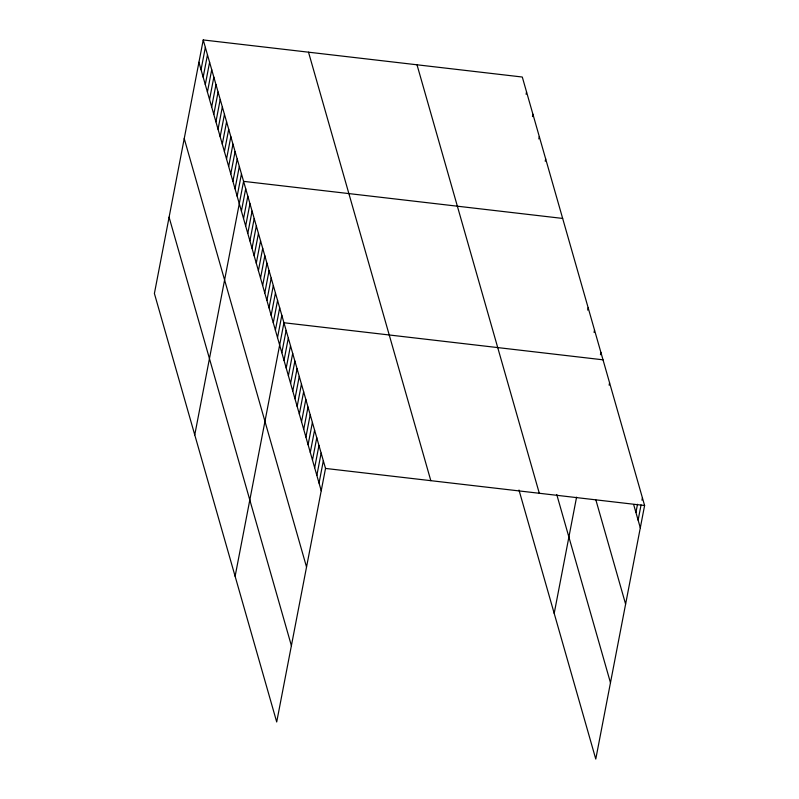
<?xml version="1.0" encoding="UTF-8"?>
<svg xmlns="http://www.w3.org/2000/svg" width="799" height="799" viewBox="0 0 799 799"><rect width="100%" height="100%" fill="white"/><g stroke="black" fill="none" stroke-linecap="round" stroke-linejoin="round"><path stroke-width="1.2" d="M203.226 39.95L154.397 293.493L276.704 721.976L325.523 468.434L203.226 39.95L522.296 77.024L644.603 505.507L595.774 759.05L518.99 490.047M201.048 69.703L205.343 47.391M203.176 77.143L207.47 54.831M205.303 84.584L209.598 62.272M207.42 92.035L211.715 69.723M209.548 99.475L213.842 77.163M211.675 106.916L215.97 84.604M213.792 114.357L218.087 92.045M215.92 121.798L220.214 99.485M218.047 129.238L222.342 106.926M220.164 136.679L224.469 114.367M222.292 144.12L226.586 121.808M224.419 151.57L228.714 129.258M226.536 159.011L230.841 136.699M228.664 166.452L232.958 144.14M230.791 173.892L235.086 151.58M232.909 181.333L237.213 159.021M235.036 188.774L239.33 166.462M237.163 196.214L241.458 173.902M194.756 434.896L243.585 181.353L562.656 218.427M241.408 211.106L245.702 188.794M243.535 218.546L247.83 196.234M245.663 225.987L249.957 203.675M247.78 233.428L252.075 211.116M249.907 240.869L254.202 218.556M252.035 248.309L256.329 225.997M254.152 255.75L258.457 233.438M256.279 263.201L260.574 240.889M258.407 270.641L262.701 248.329M260.524 278.082L264.829 255.77M262.651 285.523L266.946 263.211M264.779 292.963L269.073 270.651M266.896 300.404L271.201 278.092M269.023 307.845L273.318 285.533M271.151 315.295L275.445 292.983M273.278 322.736L277.573 300.424M275.395 330.177L279.69 307.865M277.523 337.617L281.817 315.305M235.116 576.289L283.945 322.746L603.015 359.82M281.837 352.729L286.132 330.416M284.025 360.389L288.319 338.077M286.212 368.059L290.506 345.747M288.399 375.73L292.694 353.418M290.586 383.4L294.881 361.088M292.774 391.061L297.078 368.748M294.971 398.731L299.265 376.419M297.158 406.401L301.453 384.089M299.345 414.062L303.64 391.75M301.533 421.732L305.827 399.42M303.72 429.403L308.014 407.091M305.907 437.073L310.202 414.761M308.094 444.733L312.399 422.421M310.292 452.404L314.586 430.092M312.479 460.074L316.774 437.762M314.666 467.735L318.961 445.423M316.853 475.405L321.148 453.093M319.041 483.075L323.335 460.763M526.092 94.262L526.551 91.915M532.464 116.584L532.923 114.237M538.836 138.906L539.295 136.559M545.218 161.238L545.667 158.891M587.694 310.082L588.154 307.725M594.066 332.404L594.526 330.057M600.439 354.726L600.898 352.379M554.196 613.362L576.578 497.148M609.138 385.178L609.587 382.821M635.924 512.479L637.512 504.259M638.121 520.149L641.058 504.888M641.967 500.184L642.416 497.837M325.523 468.434L644.603 505.507M633.737 504.818L640.309 527.819M595.914 500.064L625.607 604.124M556.753 494.531L610.476 682.745M417.008 64.789L539.305 493.273M308.514 52.185L430.821 480.668M198.921 62.262L321.228 490.746M184.229 138.567L306.536 567.05M169.088 217.188L291.395 645.672"/></g></svg>
